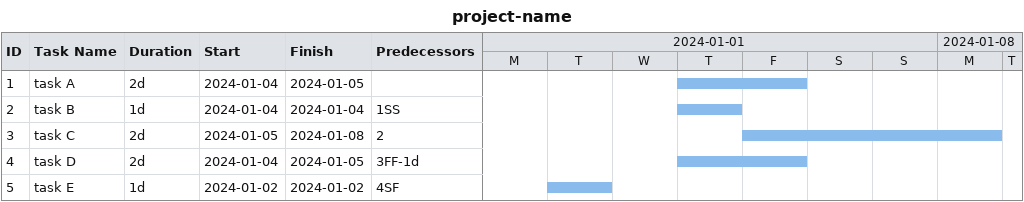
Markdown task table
project-name

| ID | Task | Duration | Start | Finish | Predecessors |
|---|---|---|---|---|---|
| 1 | task A | 2d | 2024-01-04 | 2024-01-05 |  |
| 2 | task B | 1d | 2024-01-04 | 2024-01-04 | 1SS |
| 3 | task C | 2d | 2024-01-05 | 2024-01-08 | 2 |
| 4 | task D | 2d | 2024-01-04 | 2024-01-05 | 3FF-1d |
| 5 | task E | 1d | 2024-01-02 | 2024-01-02 | 4SF |
